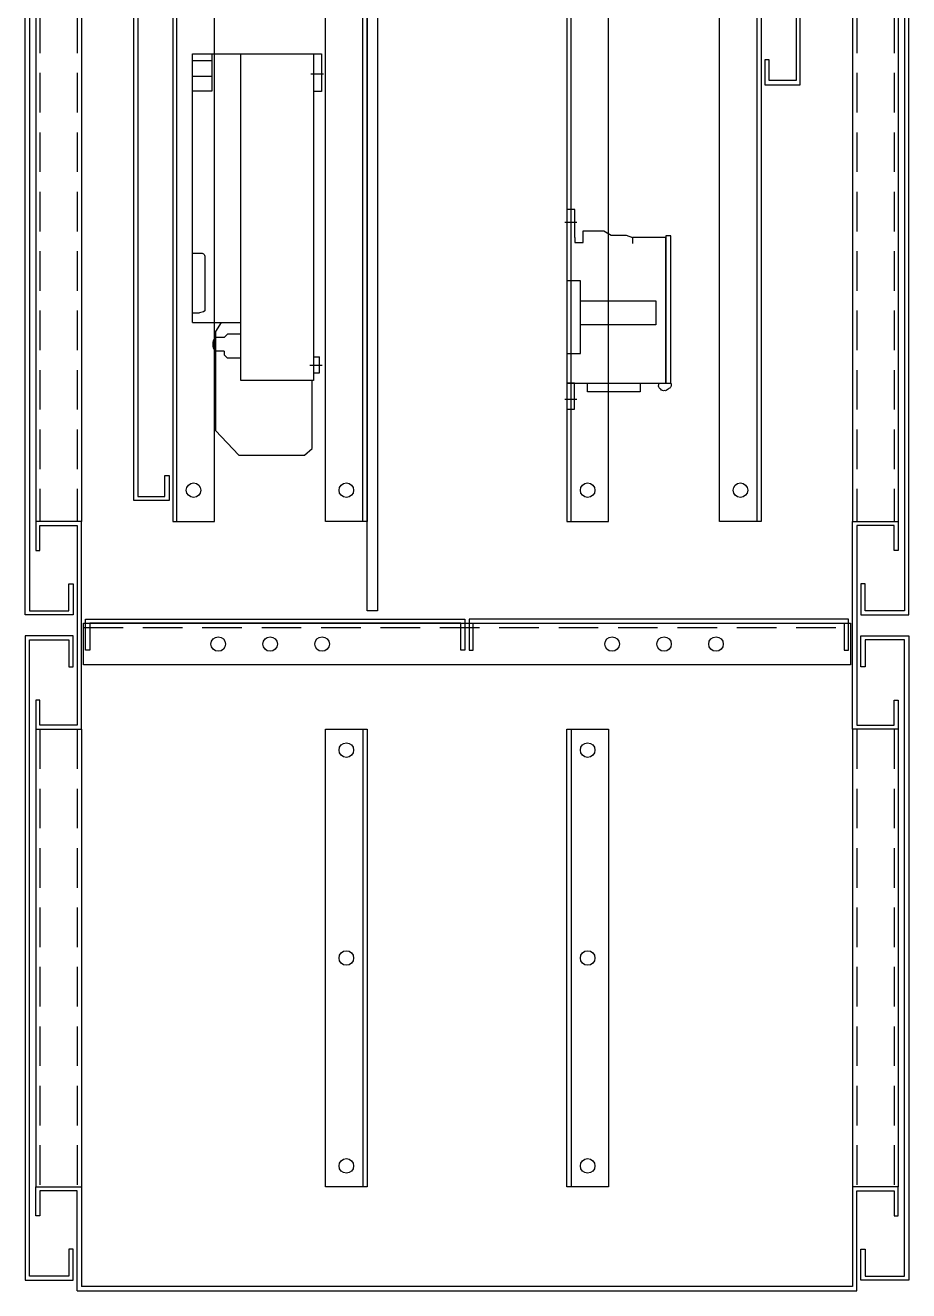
# Model space of a CAD drawing. Header units: millimetres. Extents: x -33730 to 17150, y -76829 to -27437.
# Drawn here: x -1977 to -1552, y -51451 to -50842 of the extents above; entities that cross this region are included whole.
import ezdxf

# ---------------------------------------------------------------- set-up
doc = ezdxf.new("R2010")
doc.units = ezdxf.units.MM
doc.header["$LTSCALE"] = 3
doc.linetypes.add('ACAD_ISO04W100', pattern=[30, 24, -3, 0, -3])
doc.linetypes.add('HIDDEN', pattern=[9.525, 6.35, -3.175])
for name, color, linetype in [('@.VISIBLE', 7, 'Continuous'), ('centerline', 6, 'ACAD_ISO04W100'), ('dim', 7, 'Continuous'), ('equipments', 2, 'Continuous')]:
    doc.layers.add(name, color=color, linetype=linetype)

# ---------------------------------------------------------------- blocks, each defined once
blk = doc.blocks.new('A$C738e0ed5')
at = {"color": 5, "ltscale": 20}
for p, q in [((0, 89.91), (5.71, 89.91)), ((0, 4.91), (5.71, 4.91))]:
    blk.add_line(p, q, dxfattribs=at)
at = {"ltscale": 20}
for points in [[(4.75, 82.62), (4.75, 96), (1, 96), (1, 82.62)], [(4.75, 82.62), (4.75, 80.21), (8.81, 80.21), (8.81, 85.79), (18.8, 85.79), (22.28, 83.68), (29.54, 83.68), (32.52, 82.62), (32.52, 79.71)], [(1, 82.62), (1, 82.62), (1, 12.62), (48.64, 12.62), (48.64, 82.62), (32.52, 82.62)]]:
    blk.add_lwpolyline(points, dxfattribs=at)
for points in [[(51, 83.4), (48.64, 83.4), (48.64, 12.62), (51, 12.62)], [(1, 26.86), (7.53, 26.86), (7.53, 61.77), (1, 61.77)], [(43.8, 40.68), (7.53, 40.68), (7.53, 52.23), (43.8, 52.23)], [(1, 0), (4.71, 0), (4.71, 12.62), (1, 12.62)], [(10.92, 12.62), (36.24, 12.62), (36.24, 8.45), (10.92, 8.45)]]:
    blk.add_lwpolyline(points, close=True, dxfattribs=at)
blk.add_spline([(51, 12.62), (51, 10.75), (49.76, 9.73), (48.76, 8.96), (47.95, 8.96), (47.03, 8.96), (46.14, 9.69), (45.22, 10.57), (45.22, 11.86), (45.22, 12.62)], degree=3, dxfattribs=at)
blk = doc.blocks.new('CE-38 Side')
at = {"layer": 'centerline'}
for p, q in [((-1.04, -9.79), (5.06, -9.79)), ((-0.37, -149.79), (5.55, -149.79))]:
    blk.add_line(p, q, dxfattribs=at)
at = {"layer": 'equipments'}
for p, q in [((0, 0), (0, -18.12)), ((62, 0), (0, 0)), ((3.87, 0), (3.87, -157)), ((38.73, -157), (38.73, 0)), ((52.66, 0), (52.66, -17.93)), ((62, -129.08), (62, 0)), ((62, -3.17), (52.66, -3.17)), ((62, -10.67), (52.66, -10.67)), ((0, -18.12), (3.87, -18.12)), ((52.66, -17.93), (62, -17.93)), ((62, -95.77), (58.17, -95.77)), ((56.1, -97.43), (56.1, -123.6)), ((62, -124.44), (58.64, -124.44)), ((62, -129.08), (38.73, -129.08)), ((48.29, -129.08), (50.99, -133.52)), ((50.99, -133.52), (50.99, -181.16)), ((38.73, -134.75), (45.24, -134.75)), ((45.24, -134.75), (46.73, -136.36)), ((46.73, -136.36), (50.99, -136.36)), ((3.87, -145.6), (0.96, -145.6)), ((0.96, -153.4), (0.96, -145.6)), ((45.24, -146.39), (46.73, -144.78)), ((46.73, -142.93), (50.99, -142.93)), ((46.73, -142.93), (46.73, -144.78)), ((38.73, -146.39), (45.24, -146.39)), ((3.87, -153.4), (0.96, -153.4)), ((3.87, -157), (38.83, -157)), ((4.5, -189.7), (4.5, -157)), ((50.99, -181.16), (39.73, -193)), ((8.13, -193), (4.5, -189.7)), ((39.73, -193), (8.13, -193))]:
    blk.add_line(p, q, dxfattribs=at)
for centre, radius, start, end in [((57.89, -97.53), 1.79, 81.097, 183.2065), ((58.48, -120.68), 3.77, 230.84027, 272.31992), ((46.87, -139.65), 5.27, 321.42219, 38.57781)]:
    blk.add_arc(centre, radius, start, end, dxfattribs=at)

msp = doc.modelspace()

# ---------------------------------------------------------------- linework, layer by layer
at = {"layer": '@.VISIBLE', "color": 252}
for p, q in [((-1972.33, -50350.91), (-1972.33, -51080.91)), ((-1950.33, -50350.91), (-1950.33, -51080.91)), ((-1579.33, -50350.91), (-1579.33, -51080.91)), ((-1557.33, -50350.91), (-1557.33, -51080.91)), ((-1972.33, -51180.91), (-1972.33, -51400.91)), ((-1950.33, -51180.91), (-1950.33, -51400.91)), ((-1579.33, -51180.91), (-1579.33, -51400.91)), ((-1557.33, -51180.91), (-1557.33, -51400.91))]:
    msp.add_line(p, q, dxfattribs=at)
at = {"layer": '@.VISIBLE', "color": 252, "linetype": 'HIDDEN'}
for p, q in [((-1970.33, -50350.91), (-1970.33, -51080.91)), ((-1952.33, -50350.91), (-1952.33, -51080.91)), ((-1577.33, -50350.91), (-1577.33, -51080.91)), ((-1559.33, -50350.91), (-1559.33, -51080.91)), ((-1970.33, -51180.91), (-1970.33, -51400.91)), ((-1952.33, -51180.91), (-1952.33, -51400.91)), ((-1577.33, -51180.91), (-1577.33, -51400.91)), ((-1559.33, -51180.91), (-1559.33, -51400.91))]:
    msp.add_line(p, q, dxfattribs=at)
at = {"layer": '@.VISIBLE', "color": 2}
for p, q in [((-1904.38, -51080.91), (-1904.38, -50350.91)), ((-1625.28, -51080.91), (-1625.28, -50350.91))]:
    msp.add_line(p, q, dxfattribs=at)
at = {"layer": '@.VISIBLE', "color": 151}
for p, q in [((-1814.88, -51080.91), (-1814.88, -50350.91)), ((-1714.78, -51080.91), (-1714.78, -50350.91)), ((-1814.88, -51180.91), (-1814.88, -51400.91)), ((-1714.78, -51180.91), (-1714.78, -51400.91))]:
    msp.add_line(p, q, dxfattribs=at)
at = {"layer": '@.VISIBLE', "color": 6, "linetype": 'HIDDEN'}
msp.add_line((-1949.33, -51131.91), (-1580.33, -51131.91), dxfattribs=at)
at = {"layer": '@.VISIBLE'}
for p, q in [((-1952.33, -51450.91), (-1577.33, -51450.91)), ((-1579.33, -51448.91), (-1950.33, -51448.91))]:
    msp.add_line(p, q, dxfattribs=at)
at = {"layer": '@.VISIBLE', "color": 4}
for points in [[(-1956.33, -50315.91), (-1956.33, -50302.91), (-1975.33, -50302.91), (-1975.33, -51123.91), (-1956.33, -51123.91), (-1956.33, -51110.91), (-1954.33, -51110.91), (-1954.33, -51125.91), (-1977.33, -51125.91), (-1977.33, -50300.91), (-1954.33, -50300.91), (-1954.33, -50315.91)], [(-1573.33, -50315.91), (-1573.33, -50302.91), (-1554.33, -50302.91), (-1554.33, -51123.91), (-1573.33, -51123.91), (-1573.33, -51110.91), (-1575.33, -51110.91), (-1575.33, -51125.91), (-1552.33, -51125.91), (-1552.33, -50300.91), (-1575.33, -50300.91), (-1575.33, -50315.91)], [(-1908.18, -51058.91), (-1908.18, -51070.91), (-1925.18, -51070.91), (-1925.18, -50360.91), (-1908.18, -50360.91), (-1908.18, -50372.91), (-1910.18, -50372.91), (-1910.18, -50362.91), (-1923.18, -50362.91), (-1923.18, -51068.91), (-1910.18, -51068.91), (-1910.18, -51058.91)], [(-1621.48, -50858.91), (-1621.48, -50870.91), (-1604.48, -50870.91), (-1604.48, -50360.91), (-1621.48, -50360.91), (-1621.48, -50372.91), (-1619.48, -50372.91), (-1619.48, -50362.91), (-1606.48, -50362.91), (-1606.48, -50868.91), (-1619.48, -50868.91), (-1619.48, -50858.91)], [(-1954.33, -51150.91), (-1954.33, -51135.91), (-1977.33, -51135.91), (-1977.33, -51445.91), (-1954.33, -51445.91), (-1954.33, -51430.91), (-1956.33, -51430.91), (-1956.33, -51443.91), (-1975.33, -51443.91), (-1975.33, -51137.91), (-1956.33, -51137.91), (-1956.33, -51150.91)], [(-1575.33, -51150.91), (-1575.33, -51135.91), (-1552.33, -51135.91), (-1552.33, -51445.91), (-1575.33, -51445.91), (-1575.33, -51430.91), (-1573.33, -51430.91), (-1573.33, -51443.91), (-1554.33, -51443.91), (-1554.33, -51137.91), (-1573.33, -51137.91), (-1573.33, -51150.91)]]:
    msp.add_lwpolyline(points, close=True, dxfattribs=at)
at = {"layer": '@.VISIBLE', "color": 2}
for points in [[(-1886.38, -50350.91), (-1906.38, -50350.91), (-1906.38, -51080.91), (-1886.38, -51080.91)], [(-1643.28, -50350.91), (-1623.28, -50350.91), (-1623.28, -51080.91), (-1643.28, -51080.91)], [(-1812.88, -50717.91), (-1807.88, -50717.91), (-1807.88, -51123.91), (-1812.88, -51123.91)]]:
    msp.add_lwpolyline(points, close=True, dxfattribs=at)
at = {"layer": '@.VISIBLE', "color": 151}
for points in [[(-1832.88, -50350.91), (-1812.88, -50350.91), (-1812.88, -51080.91), (-1832.88, -51080.91)], [(-1696.78, -50350.91), (-1716.78, -50350.91), (-1716.78, -51080.91), (-1696.78, -51080.91)], [(-1832.88, -51180.91), (-1812.88, -51180.91), (-1812.88, -51400.91), (-1832.88, -51400.91)], [(-1716.78, -51180.91), (-1696.78, -51180.91), (-1696.78, -51400.91), (-1716.78, -51400.91)]]:
    msp.add_lwpolyline(points, close=True, dxfattribs=at)
at = {"layer": '@.VISIBLE'}
for points in [[(-1950.33, -51180.91), (-1950.33, -51080.91), (-1972.33, -51080.91), (-1972.33, -51094.91), (-1970.33, -51094.91), (-1970.33, -51082.91), (-1952.33, -51082.91), (-1952.33, -51178.91), (-1970.33, -51178.91), (-1970.33, -51166.91), (-1972.33, -51166.91), (-1972.33, -51180.91)], [(-1579.33, -51180.91), (-1579.33, -51080.91), (-1557.33, -51080.91), (-1557.33, -51094.91), (-1559.33, -51094.91), (-1559.33, -51082.91), (-1577.33, -51082.91), (-1577.33, -51178.91), (-1559.33, -51178.91), (-1559.33, -51166.91), (-1557.33, -51166.91), (-1557.33, -51180.91)]]:
    msp.add_lwpolyline(points, close=True, dxfattribs=at)
at = {"layer": '@.VISIBLE', "color": 6}
msp.add_lwpolyline([(-1949.33, -51129.91), (-1580.33, -51129.91), (-1580.33, -51149.91), (-1949.33, -51149.91)], close=True, dxfattribs=at)
at = {"layer": '@.VISIBLE', "color": 3}
for points in [[(-1948.33, -51142.91), (-1948.33, -51127.91), (-1765.83, -51127.91), (-1765.83, -51142.91), (-1767.83, -51142.91), (-1767.83, -51129.91), (-1946.33, -51129.91), (-1946.33, -51142.91)], [(-1581.33, -51142.91), (-1581.33, -51127.91), (-1763.83, -51127.91), (-1763.83, -51142.91), (-1761.83, -51142.91), (-1761.83, -51129.91), (-1583.33, -51129.91), (-1583.33, -51142.91)]]:
    msp.add_lwpolyline(points, close=True, dxfattribs=at)
at = {"layer": '@.VISIBLE'}
for points in [[(-1952.33, -51450.91), (-1952.33, -51402.91), (-1970.33, -51402.91), (-1970.33, -51414.91), (-1972.33, -51414.91), (-1972.33, -51400.91), (-1950.33, -51400.91), (-1950.33, -51448.91)], [(-1577.33, -51450.91), (-1577.33, -51402.91), (-1559.33, -51402.91), (-1559.33, -51414.91), (-1557.33, -51414.91), (-1557.33, -51400.91), (-1579.33, -51400.91), (-1579.33, -51448.91)]]:
    msp.add_lwpolyline(points, dxfattribs=at)
at = {"layer": '@.VISIBLE', "color": 2}
for centre in [(-1896.38, -51065.91), (-1633.28, -51065.91)]:
    msp.add_circle(centre, 3.5, dxfattribs=at)
at = {"layer": '@.VISIBLE', "color": 151}
for centre in [(-1822.88, -51065.91), (-1706.78, -51065.91), (-1822.88, -51190.91), (-1706.78, -51190.91), (-1822.88, -51290.91), (-1706.78, -51290.91), (-1822.88, -51390.91), (-1706.78, -51390.91)]:
    msp.add_circle(centre, 3.5, dxfattribs=at)
at = {"layer": '@.VISIBLE', "color": 6}
for centre in [(-1884.53, -51139.91), (-1859.53, -51139.91), (-1834.53, -51139.91), (-1695.03, -51139.91), (-1670.03, -51139.91), (-1645.03, -51139.91)]:
    msp.add_circle(centre, 3.5, dxfattribs=at)

# ---------------------------------------------------------------- block references
at = {"layer": '@.VISIBLE'}
msp.add_blockref('A$C738e0ed5', (-1717.78, -51027), dxfattribs=at)
at = {"layer": 'dim', "xscale": -1}
msp.add_blockref('CE-38 Side', (-1834.88, -50856.11), dxfattribs=at)

doc.saveas('drawing.dxf')
